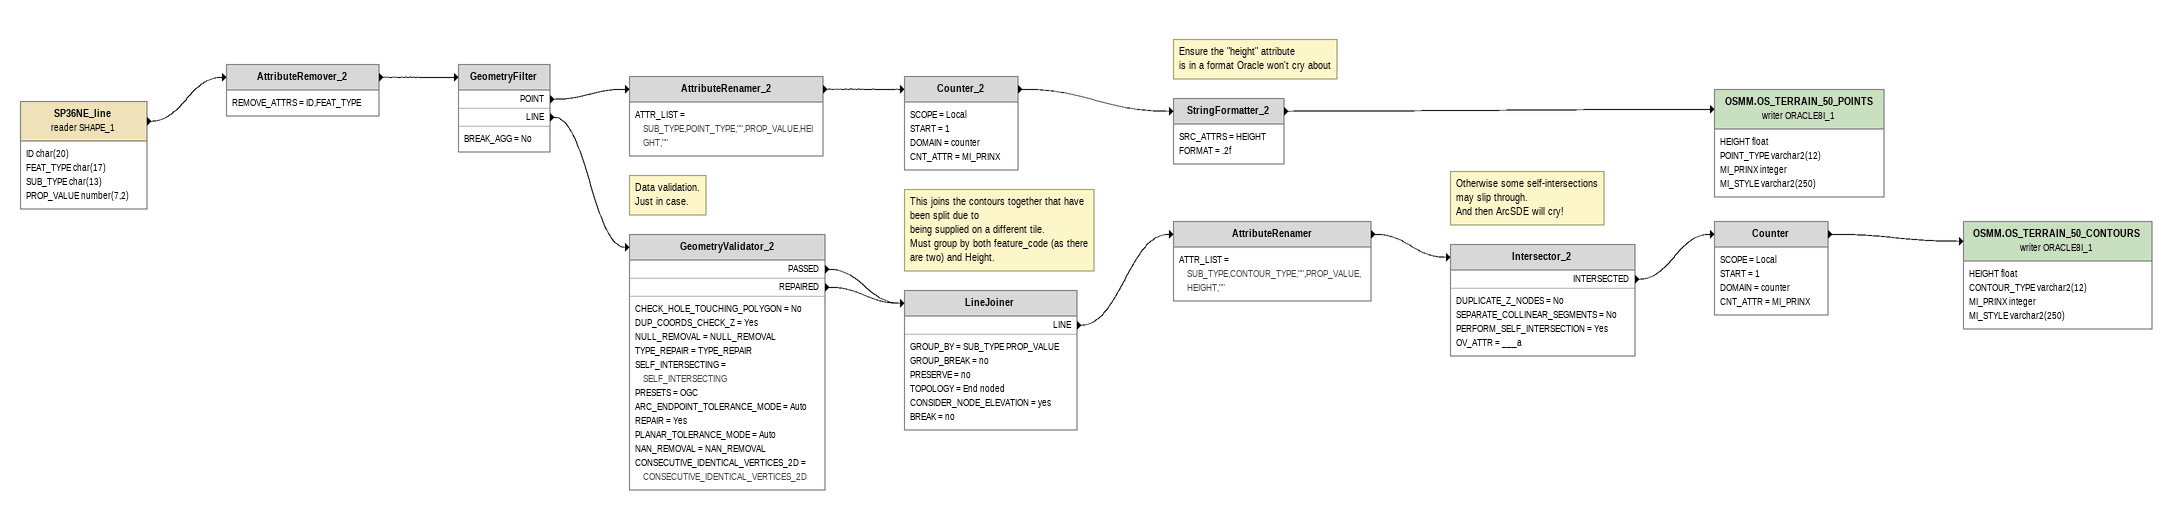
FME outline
SP36NE_line (reader SHAPE_1)
    attributes: ID char(20), FEAT_TYPE char(17), SUB_TYPE char(13), PROP_VALUE number(7,2)
    -> AttributeRemover_2
AttributeRemover_2
    REMOVE_ATTRS = ID,FEAT_TYPE
    -> GeometryFilter
GeometryFilter
    BREAK_AGG = No
    POINT -> AttributeRenamer_2
    LINE -> GeometryValidator_2
AttributeRenamer_2
    ATTR_LIST = SUB_TYPE,POINT_TYPE,"",PROP_VALUE,HEIGHT,""
    -> Counter_2
Counter_2
    SCOPE = Local
    START = 1
    DOMAIN = counter
    CNT_ATTR = MI_PRINX
    -> StringFormatter_2
Note: Ensure the "height" attribute / is in a format Oracle won't cry about
StringFormatter_2
    SRC_ATTRS = HEIGHT
    FORMAT = .2f
    -> OSMM.OS_TERRAIN_50_POINTS (writer ORACLE8I_1)
OSMM.OS_TERRAIN_50_POINTS (writer ORACLE8I_1)
    attributes: HEIGHT float, POINT_TYPE varchar2(12), MI_PRINX integer, MI_STYLE varchar2(250)
Note: Data validation. / Just in case.
GeometryValidator_2
    CHECK_HOLE_TOUCHING_POLYGON = No
    DUP_COORDS_CHECK_Z = Yes
    NULL_REMOVAL = NULL_REMOVAL
    TYPE_REPAIR = TYPE_REPAIR
    SELF_INTERSECTING = SELF_INTERSECTING
    PRESETS = OGC
    ARC_ENDPOINT_TOLERANCE_MODE = Auto
    REPAIR = Yes
    PLANAR_TOLERANCE_MODE = Auto
    NAN_REMOVAL = NAN_REMOVAL
    CONSECUTIVE_IDENTICAL_VERTICES_2D = CONSECUTIVE_IDENTICAL_VERTICES_2D
    PASSED -> LineJoiner
    REPAIRED -> LineJoiner
Note: This joins the contours together that have been split due to / being supplied on a different tile. / Must group by both feature_code (as there are two) and Height.
LineJoiner
    GROUP_BY = SUB_TYPE PROP_VALUE
    GROUP_BREAK = no
    PRESERVE = no
    TOPOLOGY = End noded
    CONSIDER_NODE_ELEVATION = yes
    BREAK = no
    LINE -> AttributeRenamer
AttributeRenamer
    ATTR_LIST = SUB_TYPE,CONTOUR_TYPE,"",PROP_VALUE,HEIGHT,""
    -> Intersector_2
Note: Otherwise some self-intersections / may slip through. / And then ArcSDE will cry!
Intersector_2
    DUPLICATE_Z_NODES = No
    SEPARATE_COLLINEAR_SEGMENTS = No
    PERFORM_SELF_INTERSECTION = Yes
    OV_ATTR = ___a
    INTERSECTED -> Counter
Counter
    SCOPE = Local
    START = 1
    DOMAIN = counter
    CNT_ATTR = MI_PRINX
    -> OSMM.OS_TERRAIN_50_CONTOURS (writer ORACLE8I_1)
OSMM.OS_TERRAIN_50_CONTOURS (writer ORACLE8I_1)
    attributes: HEIGHT float, CONTOUR_TYPE varchar2(12), MI_PRINX integer, MI_STYLE varchar2(250)
